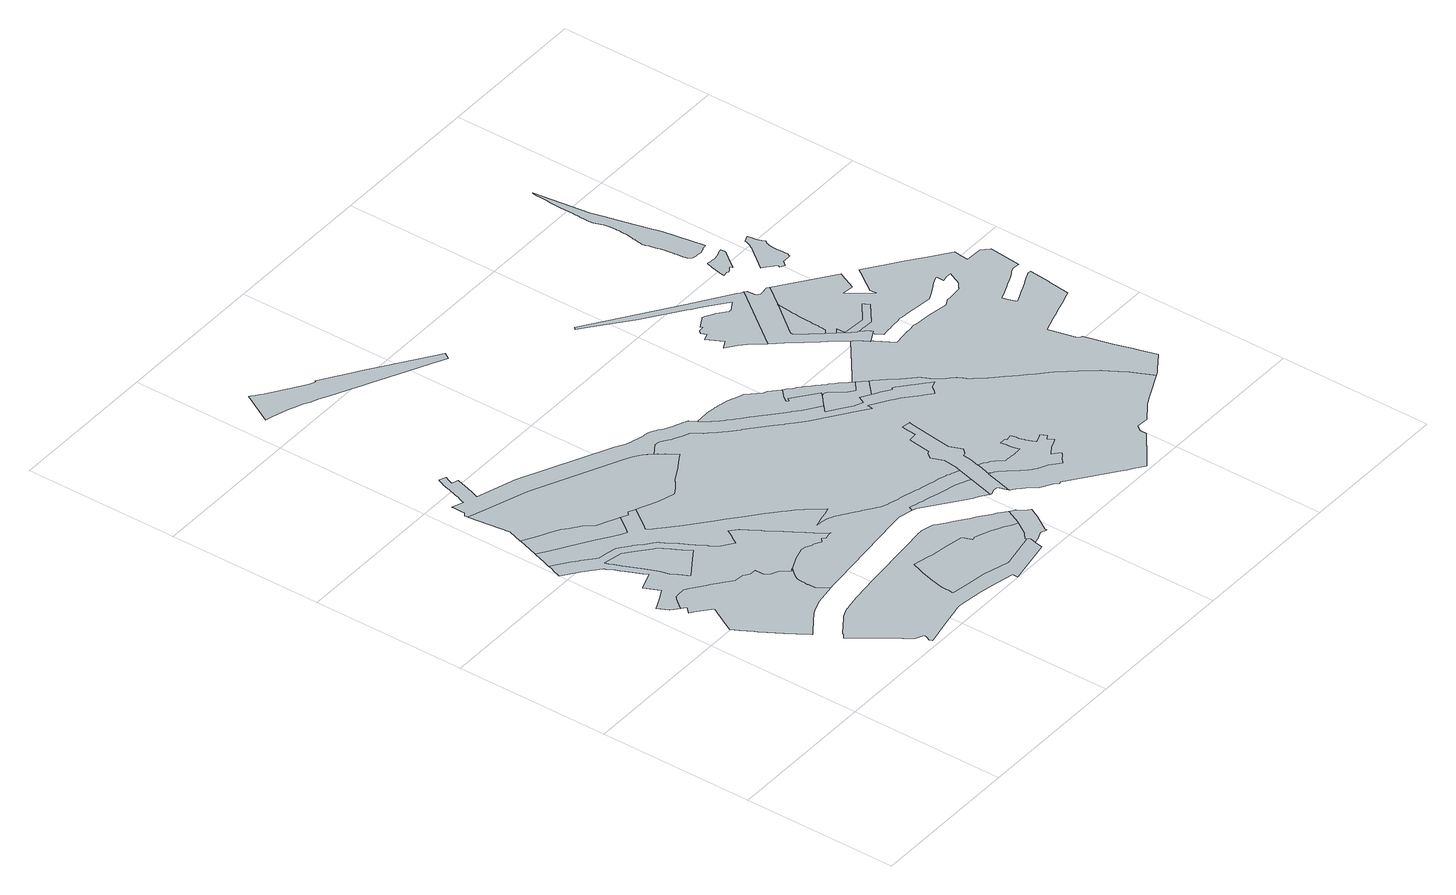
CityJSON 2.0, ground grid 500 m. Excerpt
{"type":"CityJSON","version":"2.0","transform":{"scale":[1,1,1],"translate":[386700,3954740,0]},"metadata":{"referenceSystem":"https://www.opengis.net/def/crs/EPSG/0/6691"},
"CityObjects":{
"object1":{"type":"GenericCityObject","attributes":{"class":"5","urbanPlanType":"21","prefecture":"13","city":"13100"},"geometry":[{"type":"MultiSurface","lod":"0","boundaries":[[[0,1,2,3,4,5,6,7,8,9,10,11,12,13,14,15,16,17,18,19,20,21,22,23,24,25,26,27,28,29,30,31,32,33,34,35,36,37,38,39,40,41,42,43,44,45,46,47,48,49,50,51,52,53,54,55,56,57,58,59,60,61,62,63,64,65,66,67,68,69,70,71,72,73,74,75,76,77,78,79,80,81,82,83,84,85,86,87,88,89,90,91]]]}]},
"object2":{"type":"GenericCityObject","attributes":{"class":"10","urbanPlanType":"21","prefecture":"13","city":"13100"},"geometry":[{"type":"MultiSurface","lod":"0","boundaries":[[[92,93,94,95,96,97,98,99,100,101,102,103,104,105,106,107,108,109,110,111,112,113,114,115,116,117]]]}]},
"object3":{"type":"GenericCityObject","attributes":{"class":"5","urbanPlanType":"21","prefecture":"13","city":"13100"},"geometry":[{"type":"MultiSurface","lod":"0","boundaries":[[[118,119,120,121,122,123,124,125,126,127,128,129,130,131,132,133,134,135,136,137,138,139,140,141,142,143,144,145,146]]]}]},
"object4":{"type":"GenericCityObject","attributes":{"class":"9","urbanPlanType":"21","prefecture":"13","city":"13100"},"geometry":[{"type":"MultiSurface","lod":"0","boundaries":[[[147,148,149,150,151,152,153,154,155,156,157,158,159,160,161,162,163,164,165,166,167,168,169,170,171,172,173,174,175,176,177,178,179,180,181,182,183,184,185,186,187,188,189,190,191,192,193,194,195,196,197,198,199,200,201,202,203,204,205,206,207,208,209,210,211,212,213,214,215,216,217,218,219,220,221,222,223,224,225,226,227,228,229,230,231,232,233,234,235,34,33,32,31,30,29,28,27,26,25,24,23,22,21,20,19,18,17,16,15,14,13,12,11,10,9,8,7,6,5,4,3,2,1,0,91],[116,115,114,113,112,111,110,109,108,107,106,105,104,103,102,101,100,99,98,97,96,95,94,93,92,117]]]}]},
"object5":{"type":"GenericCityObject","attributes":{"class":"5","urbanPlanType":"21","prefecture":"13","city":"13100"},"geometry":[{"type":"MultiSurface","lod":"0","boundaries":[[[236,237,238,239,240,241,242,243,244,245,246,247,248,249,250,251,252,253,254,255,256,257,258,259,260,261,262,263,264,265,266,267,268,269,270,271,272,273,274,275,276,277,278,279,280,281,282,283,284,285,286,287,288,289,290,291,292,293,294,295,296,297,298,299,300,301,302,303,304,305,306,307,308,309,310,311,312,313,314,315,316,317,318,319,320,321,322,323,324,325,326,327,328,329,330,331,332,333,334,335,336,337,338,339,340,341,342,343,344,345,346,347,348,349,350]]]}]},
"object6":{"type":"GenericCityObject","attributes":{"class":"3","urbanPlanType":"21","prefecture":"13","city":"13100"},"geometry":[{"type":"MultiSurface","lod":"0","boundaries":[[[351,352,353,354,355,356,357,358,359,360,361,362,363,364,365,366,367,368,369,370,371,372,373,374,375,376,377,378,379,380,381,382,383,384,385,386,387,388,389,390,391,392,393,394,395,396,397,398,399,400,401,402,403,404,405,131,130,129,128,127,126,125,124,123,122,121,120,119,118,146,406,407,408,409,410,411,412,413,414,415,416,417,418,419,420,421,422,423,424,425,426,427,428,429,430,431,432,433,434]]]}]},
"object7":{"type":"GenericCityObject","attributes":{"class":"9","urbanPlanType":"21","prefecture":"13","city":"13100"},"geometry":[{"type":"MultiSurface","lod":"0","boundaries":[[[145,144,143,142,141,140,139,138,137,136,135,134,435,436,203,202,201,200,199,198,197,196,195,194,193,192,191,190,189,188,187,186,185,184,183,182,181,180,179,178,177,176,175,174,173,172,171,170,169,168,167,166,165,164,163,162,161,160,159,158,157,156,155,154,153,152,151,150,149,148,147,91,90,89,88,87,86,85,84,83,82,81,80,79,78,77,76,75,74,73,72,71,70,69,437,438,439,440,441,442,443,444,445,446,447,448,449,450,451,452,453,454,455,456,457,458,459,460,461,462,463,464,465,466,467,468,469,470,471,472,473,474,475,476,477,478,479,480,481,482,483,484,485,486,487,488,489,490,491,492,493,494,495,496,497,498,499,500,501,502,503,504,505,506,507,508,509,510,511,512,513,514,515,516,517,518,519,520,521,522,523,524,525,526,527,528,529,530,531,532,533,534,535,536,537,538,539,540,408,407,406,146]]]}]},
"object8":{"type":"GenericCityObject","attributes":{"class":"3","urbanPlanType":"21","prefecture":"13","city":"13100"},"geometry":[{"type":"MultiSurface","lod":"0","boundaries":[[[347,346,345,344,343,342,341,340,339,338,337,336,335,334,333,332,331,330,329,328,327,326,325,324,323,322,321,320,319,318,317,316,315,541,542,348]]]}]},
"object9":{"type":"GenericCityObject","attributes":{"class":"11","urbanPlanType":"21","prefecture":"13","city":"13100"},"geometry":[{"type":"MultiSurface","lod":"0","boundaries":[[[543,544,545,546,547,548,549,550,551,552,553,554,555,556,557,558,559,560,561,562,563,564,565,566,567,568,569,570,571,572,573,574,575,576,577,578,579,580]]]}]},
"object10":{"type":"GenericCityObject","attributes":{"class":"10","urbanPlanType":"21","prefecture":"13","city":"13100"},"geometry":[{"type":"MultiSurface","lod":"0","boundaries":[[[581,582,583,350,349,348,542,541,315,314,313,584,585,586,587,588,589,590,591]]]}]},
"object11":{"type":"GenericCityObject","attributes":{"class":"9","urbanPlanType":"21","prefecture":"13","city":"13100"},"geometry":[{"type":"MultiSurface","lod":"0","boundaries":[[[592,593,594,595,596,597,598,599,600,601,602,603,604,605,606,607,608,609,610,611,612,613,614,615,616,617,618,619,620,621,622,623,624,625,626,627,628,629,630,631,632,633,634,635,636,637,638,639,640,641,642,643,644,645,646,647,648,649,650,651,652,653,654,655,656,657,658,659,660,661,662,663,403,402,401,400,399,398,397,396,395,394,393,392,391,390,389,388,387,386,385,384,383,382,381,380,379,378,377,376,375,374,373,372,371,370,369,368,367,366,365,364,363,362,361,360,359,358,357,356,355,354,353,352,351,434,664,665,666,667,668,669,670,671,672,673,674,675,676,677,678,679,680,681,682,683,684,685,686,687,688,689,690,691,692,693,694,695,696,697,698,699,700,701,702,703,704,705,706,707,708,709,710,711,712,713,714,715,716,717,718,719,720,721,722,723,724,725,726,727,728,729,730,731,732,733,734,735,736,737,738,739,740,741,742,743,744,745,746,747,748,749,750,751,752,753,754,755,756,757,758,759,760,761,762,763,764,765,766,767,768,769,770,771,772,773,774,775]]]}]},
"object12":{"type":"GenericCityObject","attributes":{"class":"5","urbanPlanType":"21","prefecture":"13","city":"13100"},"geometry":[{"type":"MultiSurface","lod":"0","boundaries":[[[466,465,464,463,462,461,460,459,458,457,456,455,454,453,452,451,450,449,448,447,446,445,444,443,442,776,777,778,779,780,467]]]}]},
"object13":{"type":"GenericCityObject","attributes":{"class":"5","urbanPlanType":"21","prefecture":"13","city":"13100"},"geometry":[{"type":"MultiSurface","lod":"0","boundaries":[[[736,735,734,733,732,731,730,729,728,727,726,725,724,723,722,721,720,719,718,717,716,715,714,713,712,711,710,709,708,707,706,705,704,703,702,701,700,699,698,697,696,695,694,693,692,691,690,689,688,687,686,685,684,683,682,681,680,679,678,677,676,675,674,673,672,671,670,669,668,667,666,665,664,434,433,432,431,430,429,428,427,426,425,424,423,422,421,420,419,418,417,416,415,414,413,412,411,410,409,408,540,539,538,537,536,535,534,533,532,531,530,529,528,527,526,525,524,523,522,521,520,519,518,517,516,515,514,513,512,511,510,509,508,507,506,505,504,503,502,501,500,499,498,497,496,495,494,493,492,491,490,489,488,487,486,485,484,483,482,481,480,479,478,477,476,475,474,473,472,471,470,469,781,782,783,784,785,786,787,788,789,790,791,792,793,794,795,796,797,798,799,800,801,802,803,804,805,806,807,808,809,810,811,812,813,814,815,816,817,818,819,820,821,822,823,824,825,826,827,828,829,830,831,832,833,834,835,836,837,838,839,840,841,842,843,844,845,846,847,848,849,850,851,852,853,854,855,856,857,858,859,860,861,862,863,864,865,866,867,868,869,870,871,872,873,874,875,876,877,878,879,880,881,882,883,884,885,886,887,888,889,890,891,892,893,894,895,896,897,898,899,900,901,902,903,904,905,906,907,908,909,910,911,912,913,914,915,916,917,918,919,920,921,922,923,924,925,926,927,928,929,930,931,932,933,934,935,936,937,938,939,940,941,942,943,944,945,946,947,948,949,950,951,952,953,954,955,956,957,958,959,960,961,962,963,964,965,966,967,968,969,970,971,972,973,974,975,976,977,978,979,980,981,982,983,984,985,986,987,988,989,990,737]]]}]},
"object14":{"type":"GenericCityObject","attributes":{"class":"10","urbanPlanType":"21","prefecture":"13","city":"13100"},"geometry":[{"type":"MultiSurface","lod":"0","boundaries":[[[798,797,796,795,794,793,792,791,790,789,788,787,786,785,784,783,782,781,469,468,467,780,991,992,993,903,902,994,799]]]}]},
"object15":{"type":"GenericCityObject","attributes":{"class":"5","urbanPlanType":"21","prefecture":"13","city":"13100"},"geometry":[{"type":"MultiSurface","lod":"0","boundaries":[[[995,996,997,998,999,1000,1001,1002,1003,1004,1005,1006,1007,1008,1009,1010,1011,1012,1013,1014,1015,1016,1017,1018,1019,1020,1021,775,774,773,772,771,770,769,768,767,766,765,764,763,762,761,760,759,758,757,756,755,754,753,752,751,750,749,748,747,1022,1023,1024,1025,1026,1027,1028,1029,1030,1031,1032,1033,1034,1035,1036,1037,1038]]]}]},
"object16":{"type":"GenericCityObject","attributes":{"class":"9","urbanPlanType":"21","prefecture":"13","city":"13100"},"geometry":[{"type":"MultiSurface","lod":"0","boundaries":[[[901,900,899,898,897,896,895,894,893,892,891,890,889,888,887,886,885,884,883,882,881,880,879,878,877,876,875,874,873,872,871,870,869,868,867,866,865,864,863,862,861,860,859,858,857,856,855,854,853,852,851,850,849,848,847,846,845,844,843,842,841,840,839,838,837,836,835,834,833,832,831,830,829,828,827,826,825,824,823,822,821,820,819,818,817,816,815,814,813,812,811,810,809,808,807,806,805,804,803,802,801,800,799,994,902]]]}]},
"object17":{"type":"GenericCityObject","attributes":{"class":"9","urbanPlanType":"21","prefecture":"13","city":"13100"},"geometry":[{"type":"MultiSurface","lod":"0","boundaries":[[[1039,1040,1041,1042,1043,1044,1045,1046,1047,1048,1049,1050,1051,1052,1053,1054,1033,1032,1031,1030,1029,1028,1027,1026,1025,1024,1023,1055,1056,1057,1058,1059,1060,1061,1062,1063,1064,1065,1066,1067,1068,1069,1070,1071,1072,1073,1074,1075]]]}]},
"object18":{"type":"GenericCityObject","attributes":{"class":"9","urbanPlanType":"21","prefecture":"13","city":"13100"},"geometry":[{"type":"MultiSurface","lod":"0","boundaries":[[[1073,1072,1071,1070,1069,1068,1067,1066,1065,1064,1063,1062,1061,1060,1059,1058,1057,1056,1055,1023,1022,747,746,745,744,743,742,741,740,739,738,737,990,1074]]]}]},
"object19":{"type":"GenericCityObject","attributes":{"class":"11","urbanPlanType":"21","prefecture":"13","city":"13100"},"geometry":[{"type":"MultiSurface","lod":"0","boundaries":[[[1076,1077,1078,1079,1080,1081,1082,1083,1084,1085,1086,1087,1088,1089,1090,1091,1092,1093,1094,1095,1096,1097,1098,1099,1100,1101,1102,1103,1104,1105,1106,1107,1108,1109,1110,1111,1112,1113,1114]]]}]},
"object20":{"type":"GenericCityObject","attributes":{"class":"9","urbanPlanType":"21","prefecture":"13","city":"13100"},"geometry":[{"type":"MultiSurface","lod":"0","boundaries":[[[1115,1116,1117,1118,1114,1113,1119,1120,1121,1122,1123,1124,1125,1126,1127,1128,1129,1130,1131,1132,1133,1134,1135,1136,1137,1138,1139,1140,1141,1142,1143,1144,1145]]]}]},
"object21":{"type":"GenericCityObject","attributes":{"class":"9","urbanPlanType":"21","prefecture":"13","city":"13100"},"geometry":[{"type":"MultiSurface","lod":"0","boundaries":[[[1146,1147,1148,1149,1150,1151,1152,1153,1154,1155,1156,1157,1144,1143,1142,1141]]]}]},
"object22":{"type":"GenericCityObject","attributes":{"class":"9","urbanPlanType":"21","prefecture":"13","city":"13100"},"geometry":[{"type":"MultiSurface","lod":"0","boundaries":[[[1158,1159,1160,1161,1162,1163,1164,1165,1166,1167,1168,1169,1170,1171,1172,1140,1139,1138,1137]]]}]},
"object23":{"type":"GenericCityObject","attributes":{"class":"11","urbanPlanType":"21","prefecture":"13","city":"13100"},"geometry":[{"type":"MultiSurface","lod":"0","boundaries":[[[1145,1144,1157,1156,1155,1154,1153,1152,1151,1150,1149,1148,1147,1146,1141,1140,1172,1171,1170,1169,1168,1167,1166,1165,1164,1163,1162,1161,1160,1159,1158,1137,1136,1135,1134,1133,1132,1173,1174,1175,1176,1177,1178,1179,1180,1181,1182,1183,1184,1185,1186,1187,1188,1189,1190,1191,1192,1193,1194,1195,1196,1197,1198,1199,1200,1201,1202,1203,1204,1205,1206,1207,1208,1209,1210,1211,1212,1213,1214,1215,1216,1217,1218,1219,1220,1221,1222,1223,1224,1225,1226,1227,1228,1131,1130,1129,1128,1127,1229,1075,1074,990,989,988,987,986,985,984,983,982,981,980,979,978,977,976,975,974,973,972,971,970,969,968,967,966,965,964,963,962,961,960,959,958,957,956,955,954,953,952,951,950,949,948,947,946,945,944,943,942,941,940,939,938,937,1230,1231,1232,1233,1234,1235,1236,1237,1238,1239,1240,1241,1242,1243,1244,1245,1246,1247,1248,1249,1250,1251,1252,1253,1254,1255,1256,1257,1258,1259,1260,1261,1262,1263,1264,1265,1266,1267,1268,1269,1270,1271,1272,1273,1274,1275,1276,1277,1278,1279,1280,1281,1282,1283,1284,1285,1286,1287,1288,1289,1290,1291,1292,1293,1294,1295,1296,1297,1298,1299,1300,1301,1302,1303,1304,1305,1306]]]}]},
"object24":{"type":"GenericCityObject","attributes":{"class":"11","urbanPlanType":"21","prefecture":"13","city":"13100"},"geometry":[{"type":"MultiSurface","lod":"0","boundaries":[[[1307,1308,1309,1310,1311,1312,1313,1314,1315,1316,1317,1318,1319,1320,1321,1322,1323,1324,1325,1326,1327,1328,1329,1330,1331,1332,1333,1334,1335,1336,1337,1338,1339,1340,1341,1342,1343,1344,1345,1346,1347,1348,1349,1350,1351,1352,1353,1354,1355,1356,1357,1358,1359,1360,1361]]]}]},
"object25":{"type":"GenericCityObject","attributes":{"class":"9","urbanPlanType":"21","prefecture":"13","city":"13100"},"geometry":[{"type":"MultiSurface","lod":"0","boundaries":[[[1362,1363,1364,1365,1366,1367,1368,1369,1370,1371,1372,1373,1374,1375,1376,1377,1378,1379,1380,1381,1382,1383,1384,1385,1386,1387,1388,1389,1390,1391,1392,1393,1394,1395,1396,1397,1398]]]}]},
"object26":{"type":"GenericCityObject","attributes":{"class":"11","urbanPlanType":"21","prefecture":"13","city":"13100"},"geometry":[{"type":"MultiSurface","lod":"0","boundaries":[[[1399,1400,1401,1402,1403,1404,1405,1406,1407,1408,1409,1410,1411,1412,1413,1414,1415,1416,1417,1418,1419,1420,1421,1422,1423,1424,1425,1426,1427,1428,1429,1430,1431,1432,1433,1434,1435,1436,1437,1438,1439,1440,1441,1442,1443,1444,1445,1446,1447,1448,1449,1450,1451,1452,1453,1454,1455,1456,1457,1458,1459,1460,1461,1462,1463,1464,1465,1466,1467,1468,1469,1470,1471,1472,1473,1474,1475,1476,1477,1478,1479,1480]]]}]}
},
"vertices":[
[412,527,0],[409,523,0],[399,533,0],[384,551,0],[359,564,0],[354,571,0],[350,576,0],[349,607,0],[338,606,0],[331,606,0],[328,607,0],[312,618,0],[310,619,0],[307,620,0],[305,621,0],[302,621,0],[280,623,0],[223,668,0],[214,674,0],[182,699,0],[177,702,0],[176,702,0],[174,703,0],[173,704,0],[172,705,0],[171,706,0],[170,707,0],[158,713,0],[137,712,0],[121,712,0],[118,708,0],[115,705,0],[102,690,0],[97,683,0],[86,670,0],[101,658,0],[83,640,0],[95,631,0],[102,625,0],[117,613,0],[141,592,0],[125,563,0],[115,545,0],[92,503,0],[105,478,0],[126,441,0],[131,433,0],[144,411,0],[169,371,0],[188,342,0],[204,318,0],[207,315,0],[207,314,0],[213,305,0],[274,348,0],[279,351,0],[285,355,0],[290,358,0],[296,362,0],[302,365,0],[308,367,0],[314,370,0],[321,372,0],[327,374,0],[333,376,0],[340,378,0],[346,379,0],[353,381,0],[359,382,0],[412,390,0],[407,395,0],[405,398,0],[398,407,0],[386,424,0],[386,450,0],[385,450,0],[386,460,0],[386,461,0],[386,463,0],[386,464,0],[386,465,0],[386,468,0],[386,470,0],[386,471,0],[387,476,0],[389,490,0],[393,498,0],[396,503,0],[399,506,0],[402,511,0],[404,513,0],[417,529,0],
[284,777,0],[318,799,0],[302,827,0],[293,842,0],[286,854,0],[274,873,0],[270,880,0],[267,885,0],[263,889,0],[259,892,0],[225,921,0],[189,952,0],[139,962,0],[125,963,0],[128,951,0],[135,938,0],[144,916,0],[170,857,0],[184,824,0],[187,816,0],[194,788,0],[195,785,0],[200,779,0],[217,744,0],[223,736,0],[265,764,0],
[310,1055,0],[273,1072,0],[257,1079,0],[245,1085,0],[223,1112,0],[193,1136,0],[175,1151,0],[165,1157,0],[145,1167,0],[129,1176,0],[101,1191,0],[85,1200,0],[71,1208,0],[65,1212,0],[65,1211,0],[43,1144,0],[42,1143,0],[66,1127,0],[98,1107,0],[123,1091,0],[193,1046,0],[235,1019,0],[256,1005,0],[273,995,0],[279,1002,0],[282,1005,0],[294,1021,0],[296,1024,0],[316,1052,0],
[460,548,0],[502,561,0],[518,557,0],[534,548,0],[542,547,0],[564,536,0],[576,546,0],[585,536,0],[590,537,0],[602,539,0],[608,540,0],[612,540,0],[596,557,0],[571,597,0],[567,603,0],[538,650,0],[527,664,0],[508,694,0],[504,701,0],[488,725,0],[484,732,0],[471,753,0],[447,773,0],[437,756,0],[430,745,0],[419,726,0],[417,723,0],[375,753,0],[361,777,0],[359,781,0],[342,810,0],[339,815,0],[319,850,0],[297,885,0],[290,897,0],[287,901,0],[281,908,0],[279,909,0],[260,925,0],[245,938,0],[236,946,0],[233,949,0],[210,968,0],[197,977,0],[193,978,0],[170,982,0],[166,983,0],[133,989,0],[129,993,0],[119,1001,0],[94,1023,0],[91,1026,0],[83,1033,0],[73,1041,0],[30,1071,0],[21,1078,0],[20,1079,0],[16,1067,0],[11,1054,0],[11,1055,0],[2,1030,0],[3,1030,0],[10,1025,0],[48,997,0],[60,987,0],[62,985,0],[83,967,0],[85,965,0],[101,951,0],[104,949,0],[104,947,0],[105,943,0],[107,939,0],[115,928,0],[123,907,0],[124,905,0],[124,903,0],[150,848,0],[151,846,0],[157,832,0],[144,827,0],[98,811,0],[121,761,0],[110,756,0],[87,744,0],[57,730,0],[47,725,0],[63,691,0],[71,683,0],
[979,206,0],[962,219,0],[948,229,0],[926,246,0],[918,251,0],[912,257,0],[898,265,0],[884,276,0],[870,286,0],[852,300,0],[842,307,0],[828,318,0],[816,327,0],[814,328,0],[811,330,0],[808,331,0],[805,333,0],[801,334,0],[798,335,0],[794,336,0],[791,337,0],[787,338,0],[784,339,0],[780,340,0],[777,340,0],[773,341,0],[769,341,0],[766,341,0],[762,341,0],[758,341,0],[755,341,0],[751,341,0],[690,334,0],[511,316,0],[467,311,0],[419,306,0],[372,298,0],[368,297,0],[364,297,0],[360,296,0],[356,295,0],[353,294,0],[349,292,0],[346,291,0],[342,290,0],[339,288,0],[335,286,0],[332,285,0],[329,283,0],[326,281,0],[322,278,0],[267,240,0],[264,235,0],[262,233,0],[251,225,0],[348,90,0],[368,64,0],[395,53,0],[393,45,0],[391,40,0],[386,29,0],[390,19,0],[403,22,0],[465,36,0],[551,53,0],[553,54,0],[555,54,0],[556,54,0],[558,54,0],[560,54,0],[562,54,0],[591,51,0],[647,43,0],[707,33,0],[763,19,0],[763,2,0],[911,29,0],[918,57,0],[922,75,0],[917,83,0],[804,62,0],[803,62,0],[802,62,0],[801,62,0],[718,84,0],[655,94,0],[597,102,0],[596,102,0],[596,103,0],[598,119,0],[599,135,0],[600,146,0],[604,169,0],[610,192,0],[614,206,0],[620,225,0],[626,243,0],[635,268,0],[685,257,0],[701,253,0],[742,246,0],[758,244,0],[813,234,0],[825,204,0],[836,206,0],[884,188,0],[907,175,0],[920,169,0],[931,162,0],[938,158,0],[944,155,0],[952,151,0],[960,146,0],[963,151,0],[987,200,0],
[601,1150,0],[600,1151,0],[599,1151,0],[598,1153,0],[597,1154,0],[595,1156,0],[595,1157,0],[594,1158,0],[593,1158,0],[592,1159,0],[591,1160,0],[590,1162,0],[588,1163,0],[587,1164,0],[586,1165,0],[585,1166,0],[585,1167,0],[584,1167,0],[583,1168,0],[581,1170,0],[579,1171,0],[578,1172,0],[577,1173,0],[576,1174,0],[575,1175,0],[574,1176,0],[572,1177,0],[571,1178,0],[570,1178,0],[569,1179,0],[568,1180,0],[566,1181,0],[564,1182,0],[562,1185,0],[561,1185,0],[560,1186,0],[558,1187,0],[557,1188,0],[555,1189,0],[554,1189,0],[553,1190,0],[552,1191,0],[551,1191,0],[550,1192,0],[548,1193,0],[546,1193,0],[545,1194,0],[542,1196,0],[538,1198,0],[534,1200,0],[258,1329,0],[111,1377,0],[65,1393,0],[65,1391,0],[81,1259,0],[340,1041,0],[348,1050,0],[372,1040,0],[383,1035,0],[414,1021,0],[442,1009,0],[493,995,0],[501,999,0],[518,1010,0],[528,1018,0],[534,1023,0],[544,1031,0],[554,1038,0],[561,1041,0],[569,1046,0],[585,1054,0],[594,1059,0],[614,1071,0],[645,1090,0],[622,1123,0],[609,1139,0],[609,1140,0],[608,1141,0],[607,1142,0],[605,1144,0],[605,1145,0],[604,1146,0],[603,1147,0],[602,1148,0],
[32,1113,0],[31,1109,0],[426,392,0],[429,392,0],[458,395,0],[744,425,0],[784,430,0],[828,418,0],[830,423,0],[831,422,0],[835,432,0],[864,424,0],[866,424,0],[877,421,0],[878,420,0],[898,415,0],[902,414,0],[932,406,0],[936,405,0],[970,396,0],[973,396,0],[975,395,0],[986,392,0],[996,390,0],[998,389,0],[1002,387,0],[1006,386,0],[1010,384,0],[1014,383,0],[1014,382,0],[1016,381,0],[1026,377,0],[1040,370,0],[1046,391,0],[1053,419,0],[1034,427,0],[1029,429,0],[1024,431,0],[1019,434,0],[1016,435,0],[1013,436,0],[1011,436,0],[999,440,0],[987,443,0],[978,445,0],[976,446,0],[950,452,0],[934,457,0],[913,462,0],[910,463,0],[854,478,0],[850,478,0],[820,487,0],[811,489,0],[807,490,0],[805,491,0],[802,492,0],[801,492,0],[795,495,0],[793,496,0],[790,498,0],[786,500,0],[781,504,0],[772,510,0],[771,511,0],[745,529,0],[742,531,0],[716,550,0],[713,552,0],[700,561,0],[690,568,0],[683,573,0],[676,576,0],[669,579,0],[663,582,0],[656,584,0],[649,586,0],[643,587,0],[637,589,0],[631,589,0],[629,589,0],[623,590,0],[617,590,0],[612,590,0],[652,601,0],[671,605,0],[693,611,0],[664,647,0],[653,661,0],[635,681,0],[620,695,0],[608,708,0],[592,722,0],[573,738,0],[522,781,0],[488,809,0],[462,831,0],[423,864,0],[394,888,0],[357,921,0],[339,939,0],[322,955,0],[314,963,0],[322,973,0],[343,1000,0],[345,1003,0],
[914,89,0],[934,106,0],
[621,1888,0],[551,1937,0],[474,1989,0],[426,2023,0],[383,2052,0],[344,2079,0],[305,2105,0],[301,2100,0],[299,2101,0],[280,2109,0],[174,2182,0],[169,2185,0],[164,2189,0],[158,2193,0],[153,2198,0],[148,2202,0],[143,2206,0],[138,2210,0],[137,2210,0],[81,2109,0],[102,2104,0],[120,2098,0],[148,2089,0],[160,2085,0],[178,2078,0],[201,2068,0],[222,2057,0],[245,2047,0],[270,2034,0],[323,2008,0],[363,1989,0],[364,1988,0],[393,1974,0],[416,1963,0],[519,1912,0],[562,1891,0],[591,1877,0],[608,1868,0],
[1016,167,0],[1003,187,0],[999,191,0],[938,61,0],[963,72,0],[975,67,0],[976,66,0],[981,64,0],[983,71,0],[1015,121,0],[1032,154,0],
[781,1161,0],[769,1166,0],[768,1167,0],[739,1179,0],[736,1180,0],[731,1183,0],[717,1190,0],[713,1192,0],[710,1194,0],[707,1197,0],[702,1200,0],[697,1204,0],[689,1209,0],[687,1210,0],[684,1213,0],[679,1215,0],[675,1217,0],[671,1218,0],[668,1219,0],[665,1219,0],[660,1220,0],[650,1221,0],[649,1221,0],[648,1221,0],[645,1222,0],[638,1224,0],[635,1224,0],[619,1229,0],[614,1231,0],[611,1231,0],[606,1233,0],[591,1239,0],[586,1242,0],[581,1245,0],[576,1248,0],[571,1251,0],[565,1254,0],[560,1256,0],[281,1387,0],[153,1429,0],[154,1433,0],[163,1456,0],[173,1488,0],[176,1499,0],[181,1514,0],[160,1521,0],[163,1529,0],[164,1533,0],[167,1539,0],[172,1549,0],[151,1558,0],[150,1557,0],[147,1550,0],[142,1540,0],[141,1536,0],[137,1525,0],[133,1513,0],[133,1510,0],[124,1483,0],[121,1473,0],[121,1470,0],[117,1461,0],[116,1460,0],[112,1449,0],[111,1445,0],[110,1443,0],[78,1454,0],[74,1455,0],[74,1456,0],[73,1423,0],[73,1412,0],[63,1404,0],[638,1172,0],[639,1172,0],[644,1171,0],[650,1171,0],[656,1170,0],[657,1170,0],[667,1163,0],[670,1161,0],[672,1159,0],[678,1155,0],[682,1152,0],[687,1149,0],[690,1147,0],[693,1145,0],[713,1135,0],[717,1133,0],[742,1123,0],[752,1108,0],[761,1093,0],[770,1085,0],[780,1074,0],[788,1066,0],[789,1065,0],[796,1057,0],[798,1055,0],[804,1050,0],[810,1044,0],[816,1038,0],[820,1035,0],[828,1027,0],[837,1019,0],[839,1018,0],[915,951,0],[917,949,0],[929,938,0],[931,936,0],[949,921,0],[952,918,0],[982,892,0],[1012,870,0],[1022,863,0],[1030,859,0],[1077,824,0],[1082,821,0],[1133,784,0],[1135,795,0],[1135,800,0],[1136,801,0],[1179,774,0],[1183,772,0],[1201,761,0],[1203,759,0],[1218,748,0],[1263,709,0],[1267,705,0],[1292,684,0],[1299,692,0],[1311,708,0],[1323,713,0],[1333,715,0],[1334,716,0],[1317,730,0],[1316,732,0],[1285,758,0],[1284,760,0],[1260,780,0],[1250,789,0],[1241,794,0],[1237,789,0],[1226,797,0],[1213,805,0],[1207,809,0],[1186,821,0],[1184,823,0],[1152,842,0],[1147,832,0],[1145,828,0],[1143,824,0],[1141,819,0],[1113,831,0],[1093,845,0],[1076,857,0],[1042,881,0],[1062,900,0],[1026,923,0],[1015,930,0],[1014,931,0],[1009,935,0],[988,954,0],[985,956,0],[954,984,0],[952,985,0],[927,1008,0],[925,1010,0],[901,1031,0],[898,1033,0],[872,1056,0],[871,1057,0],[868,1060,0],[856,1069,0],[850,1075,0],[849,1076,0],[846,1079,0],[844,1080,0],[839,1085,0],[834,1090,0],[820,1104,0],[818,1107,0],[814,1110,0],[810,1114,0],[808,1117,0],[795,1138,0],
[843,413,0],[974,316,0],[992,306,0],[1005,296,0],[1018,287,0],
[1058,436,0],[1064,482,0],[1050,521,0],[1062,537,0],[1071,540,0],[1073,555,0],[1082,615,0],[1110,617,0],[1115,658,0],[1116,666,0],[1144,662,0],[1143,654,0],[1128,548,0],[1123,510,0],[1139,469,0],[1125,454,0],[1115,451,0],[1112,425,0],[1103,394,0],[1115,389,0],[1120,387,0],[1124,385,0],[1130,380,0],[1136,376,0],[1142,372,0],[1146,369,0],[1148,367,0],[1152,363,0],[1155,360,0],[1157,357,0],[1158,356,0],[1167,345,0],[1174,345,0],[1183,344,0],[1185,344,0],[1189,344,0],[1193,344,0],[1199,343,0],[1202,342,0],[1205,342,0],[1210,343,0],[1219,344,0],[1232,345,0],[1230,351,0],[1227,363,0],[1226,372,0],[1225,374,0],[1225,380,0],[1224,387,0],[1222,398,0],[1221,402,0],[1221,404,0],[1244,403,0],[1245,397,0],[1265,402,0],[1268,390,0],[1269,384,0],[1270,374,0],[1270,371,0],[1271,367,0],[1274,358,0],[1275,355,0],[1279,346,0],[1279,345,0],[1280,343,0],[1282,338,0],[1285,333,0],[1288,327,0],[1294,329,0],[1306,333,0],[1311,336,0],[1315,338,0],[1318,340,0],[1327,318,0],[1314,310,0],[1325,292,0],[1326,291,0],[1299,280,0],[1297,279,0],[1293,278,0],[1288,274,0],[1275,266,0],[1267,261,0],[1266,260,0],[1290,241,0],[1284,233,0],[1283,233,0],[1281,231,0],[1280,230,0],[1276,228,0],[1275,227,0],[1268,223,0],[1261,217,0],[1253,209,0],[1222,235,0],[1196,248,0],[1195,249,0],[1192,250,0],[1187,254,0],[1183,256,0],[1178,259,0],[1174,263,0],[1173,264,0],[1170,267,0],[1165,271,0],[1161,276,0],[1155,283,0],[1145,295,0],[1130,312,0],[1120,324,0],[1119,326,0],[1116,329,0],[1114,331,0],[1112,332,0],[1111,333,0],[1106,337,0],[1102,340,0],[1099,342,0],[1097,343,0],[1094,344,0],[1094,345,0],[1090,346,0],[1066,257,0],[1067,255,0],[1079,244,0],[1092,232,0],[1109,217,0],[1111,215,0],[1115,207,0],[1120,200,0],[1126,195,0],[1135,189,0],[1151,181,0],[1161,175,0],[1167,169,0],[1173,161,0],[1179,163,0],[1320,58,0],[1334,47,0],[1351,38,0],[1383,14,0],[1426,47,0],[1428,49,0],[1482,90,0],[1499,103,0],[1500,126,0],[1512,143,0],[1550,140,0],[1599,174,0],[1606,179,0],[1614,183,0],[1621,187,0],[1628,191,0],[1636,195,0],[1643,198,0],[1650,201,0],[1727,239,0],[1724,246,0],[1714,266,0],[1703,288,0],[1694,307,0],[1692,311,0],[1678,333,0],[1664,356,0],[1653,375,0],[1651,377,0],[1641,388,0],[1622,411,0],[1613,423,0],[1593,447,0],[1582,460,0],[1569,475,0],[1561,484,0],[1559,486,0],[1550,494,0],[1533,509,0],[1516,527,0],[1507,535,0],[1499,543,0],[1486,557,0],[1485,557,0],[1479,564,0],[1470,573,0],[1450,594,0],[1438,607,0],[1424,622,0],[1411,637,0],[1404,644,0],[1399,655,0],[1397,658,0],[1394,664,0],[1393,667,0],[1391,671,0],[1387,676,0],[1386,678,0],[1382,683,0],[1377,689,0],[1375,691,0],[1367,699,0],[1357,709,0],[1350,717,0],[1346,721,0],[1344,725,0],[1328,758,0],[1321,766,0],[1300,788,0],[1276,813,0],[1263,828,0],[1236,858,0],[1229,865,0],
[1021,284,0],[1040,291,0],[1055,290,0],[1099,377,0],
[963,1111,0],[948,1117,0],[940,1120,0],[934,1123,0],[928,1125,0],[923,1126,0],[919,1128,0],[912,1129,0],[903,1132,0],[896,1133,0],[892,1134,0],[885,1135,0],[880,1136,0],[875,1137,0],[870,1138,0],[863,1138,0],[860,1139,0],[853,1139,0],[850,1140,0],[845,1140,0],[841,1140,0],[836,1140,0],[831,1140,0],[823,1140,0],[815,1140,0],[810,1139,0],[803,1139,0],[1067,905,0],[1094,929,0],[1104,939,0],[1063,971,0],[1030,997,0],[1029,998,0],[1022,989,0],[1014,995,0],[1024,1009,0],[1030,1017,0],[1033,1019,0],[1050,1035,0],[1021,1063,0],[1008,1068,0],[971,1107,0],[970,1108,0],[969,1109,0],
[1189,906,0],[1170,927,0],[1163,933,0],[1157,939,0],[1149,947,0],[1147,949,0],[1123,972,0],[1108,986,0],[1101,993,0],[1090,1002,0],[1083,1009,0],[1080,1011,0],[1074,1015,0],[1065,1023,0],[1062,1026,0],[1061,1027,0],[1096,931,0],[1097,931,0],[1100,932,0],[1101,933,0],[1102,933,0],[1104,933,0],[1105,933,0],[1107,933,0],[1109,932,0],[1111,932,0],[1114,931,0],[1116,929,0],[1119,927,0],[1122,923,0],[1127,916,0],[1137,902,0],[1142,896,0],[1153,884,0],[1171,870,0],[1201,894,0],[1195,900,0],
[1335,1390,0],[1326,1397,0],[1202,1482,0],[931,1668,0],[926,1662,0],[953,1641,0],[1068,1548,0],[1187,1461,0],[1192,1457,0],[1213,1442,0],[1254,1412,0],[1288,1385,0],[1254,1364,0],[1250,1366,0],[1249,1366,0],[1219,1390,0],[1210,1395,0],[1200,1400,0],[1195,1404,0],[1188,1407,0],[1183,1409,0],[1180,1410,0],[1164,1400,0],[1163,1401,0],[1147,1390,0],[1143,1389,0],[1146,1384,0],[1148,1381,0],[1127,1379,0],[1121,1371,0],[1128,1354,0],[1105,1345,0],[1132,1294,0],[1106,1280,0],[1137,1255,0],[1158,1237,0],[1190,1198,0],[1194,1193,0],[1342,1386,0],
[1395,1346,0],[1365,1342,0],[1353,1352,0],[1350,1380,0],[1209,1174,0],[1240,1140,0],[1260,1116,0],[1276,1097,0],[1289,1081,0],[1302,1065,0],[1328,1034,0],[1338,1022,0],[1344,1015,0],[1344,1014,0],[1346,1012,0],[1353,1005,0],[1375,969,0],[1406,986,0],[1415,991,0],[1412,997,0],[1404,1010,0],[1389,1023,0],[1388,1024,0],[1375,1035,0],[1363,1049,0],[1348,1067,0],[1328,1092,0],[1271,1162,0],[1271,1171,0],[1353,1277,0],[1402,1341,0],
[1341,1102,0],[1342,1119,0],[1342,1123,0],[1342,1128,0],[1343,1148,0],[1344,1156,0],[1344,1168,0],[1345,1183,0],[1346,1198,0],[1347,1209,0],[1348,1222,0],[1349,1237,0],
[1391,1023,0],[1400,1023,0],[1410,1023,0],[1417,1022,0],[1431,1021,0],[1438,1021,0],[1447,1021,0],[1509,1070,0],[1501,1084,0],[1497,1090,0],[1440,1045,0],[1409,1047,0],[1364,1049,0],[1363,1055,0],[1364,1079,0],
[1409,980,0],[1423,958,0],[1429,959,0],[1442,960,0],[1444,961,0],[1454,961,0],[1461,962,0],[1471,963,0],[1479,964,0],[1485,964,0],[1486,964,0],[1508,966,0],[1514,965,0],[1525,964,0],[1526,964,0],[1530,963,0],[1562,960,0],[1627,953,0],[1646,962,0],[1667,973,0],[1689,985,0],[1701,991,0],[1704,992,0],[1706,993,0],[1716,996,0],[1718,996,0],[1718,970,0],[1738,975,0],[1754,974,0],[1743,950,0],[1740,942,0],[1738,939,0],[1734,933,0],[1732,929,0],[1722,921,0],[1713,914,0],[1678,910,0],[1672,909,0],[1657,909,0],[1655,910,0],[1633,899,0],[1565,909,0],[1557,910,0],[1509,915,0],[1507,916,0],[1495,915,0],[1489,914,0],[1487,914,0],[1479,913,0],[1471,913,0],[1462,912,0],[1454,911,0],[1446,910,0],[1416,907,0],[1380,964,0],[1377,968,0],[1218,917,0],[1739,244,0],[1788,278,0],[1791,279,0],[1806,290,0],[1796,327,0],[1789,353,0],[1786,363,0],[1780,383,0],[1769,422,0],[1745,508,0],[1736,512,0],[1734,518,0],[1733,519,0],[1732,524,0],[1712,601,0],[1710,607,0],[1759,622,0],[1790,632,0],[1807,637,0],[1833,645,0],[1868,656,0],[1880,660,0],[1888,734,0],[1890,734,0],[1896,801,0],[1885,802,0],[1880,799,0],[1870,795,0],[1858,789,0],[1843,782,0],[1841,781,0],[1837,780,0],[1825,774,0],[1811,768,0],[1786,757,0],[1764,748,0],[1755,776,0],[1751,794,0],[1760,797,0],[1775,803,0],[1784,806,0],[1792,810,0],[1795,811,0],[1809,817,0],[1818,821,0],[1840,831,0],[1853,837,0],[1862,843,0],[1876,849,0],[1901,847,0],[1911,949,0],[1890,972,0],[1834,973,0],[1836,994,0],[1836,997,0],[1838,1009,0],[1839,1023,0],[1840,1024,0],[1804,1050,0],[1771,1074,0],[1723,1110,0],[1681,1140,0],[1625,1181,0],[1616,1188,0],[1613,1184,0],[1602,1168,0],[1595,1160,0],[1558,1108,0],[1561,1081,0],[1559,1084,0],[1540,1110,0],[1520,1137,0],[1503,1162,0],[1541,1158,0],[1567,1211,0],[1570,1216,0],[1571,1217,0],
[1440,1513,0],[1450,1526,0],[1453,1530,0],[1454,1531,0],[1455,1532,0],[1455,1533,0],[1456,1534,0],[1456,1535,0],[1457,1536,0],[1457,1537,0],[1457,1539,0],[1458,1540,0],[1458,1541,0],[1458,1542,0],[1458,1543,0],[1458,1544,0],[1458,1545,0],[1458,1547,0],[1458,1548,0],[1457,1553,0],[1454,1552,0],[1446,1550,0],[1444,1549,0],[1437,1546,0],[1426,1543,0],[1423,1543,0],[1419,1542,0],[1415,1542,0],[1408,1543,0],[1405,1543,0],[1402,1543,0],[1396,1544,0],[1388,1545,0],[1386,1545,0],[1385,1544,0],[1384,1539,0],[1382,1534,0],[1381,1528,0],[1379,1522,0],[1378,1518,0],[1377,1515,0],[1377,1514,0],[1375,1507,0],[1374,1498,0],[1372,1492,0],[1372,1488,0],[1371,1482,0],[1370,1475,0],[1388,1479,0],[1390,1474,0],[1396,1477,0],[1401,1481,0],[1405,1484,0],[1409,1486,0],[1413,1478,0],
[1550,1385,0],[1554,1391,0],[1554,1419,0],[1553,1429,0],[1553,1436,0],[1553,1442,0],[1554,1452,0],[1555,1459,0],[1556,1463,0],[1558,1467,0],[1565,1476,0],[1559,1488,0],[1557,1494,0],[1555,1502,0],[1552,1518,0],[1550,1530,0],[1540,1525,0],[1530,1521,0],[1530,1520,0],[1529,1516,0],[1527,1511,0],[1525,1506,0],[1523,1501,0],[1521,1497,0],[1518,1493,0],[1516,1488,0],[1513,1485,0],[1459,1414,0],[1471,1404,0],[1496,1381,0],[1494,1375,0],[1508,1366,0],[1514,1373,0],[1519,1379,0],[1520,1381,0],[1526,1381,0],[1551,1382,0],
[1425,1734,0],[1414,1776,0],[1400,1838,0],[1383,1904,0],[1373,1946,0],[1351,2128,0],[1349,2123,0],[1348,2122,0],[1347,2105,0],[1347,2104,0],[1346,2075,0],[1345,2063,0],[1345,2060,0],[1343,2030,0],[1343,2024,0],[1343,1981,0],[1343,1978,0],[1343,1960,0],[1342,1957,0],[1342,1934,0],[1342,1932,0],[1343,1910,0],[1350,1889,0],[1354,1881,0],[1356,1867,0],[1357,1842,0],[1357,1840,0],[1357,1838,0],[1358,1829,0],[1357,1821,0],[1357,1820,0],[1357,1817,0],[1356,1804,0],[1355,1793,0],[1354,1783,0],[1353,1783,0],[1352,1778,0],[1352,1777,0],[1352,1772,0],[1351,1771,0],[1350,1765,0],[1348,1754,0],[1347,1743,0],[1349,1733,0],[1352,1722,0],[1353,1719,0],[1357,1703,0],[1358,1698,0],[1360,1692,0],[1361,1689,0],[1364,1674,0],[1364,1671,0],[1365,1656,0],[1366,1651,0],[1366,1650,0],[1366,1645,0],[1367,1637,0],[1368,1625,0],[1368,1617,0],[1370,1614,0],[1373,1606,0],[1374,1604,0],[1378,1598,0],[1379,1596,0],[1381,1594,0],[1385,1593,0],[1391,1592,0],[1393,1592,0],[1395,1591,0],[1397,1591,0],[1402,1591,0],[1409,1590,0],[1414,1589,0],[1416,1589,0],[1419,1590,0],[1425,1593,0],[1427,1593,0],[1431,1595,0],[1436,1597,0],[1443,1598,0],[1445,1598,0],[1448,1600,0]
]}
